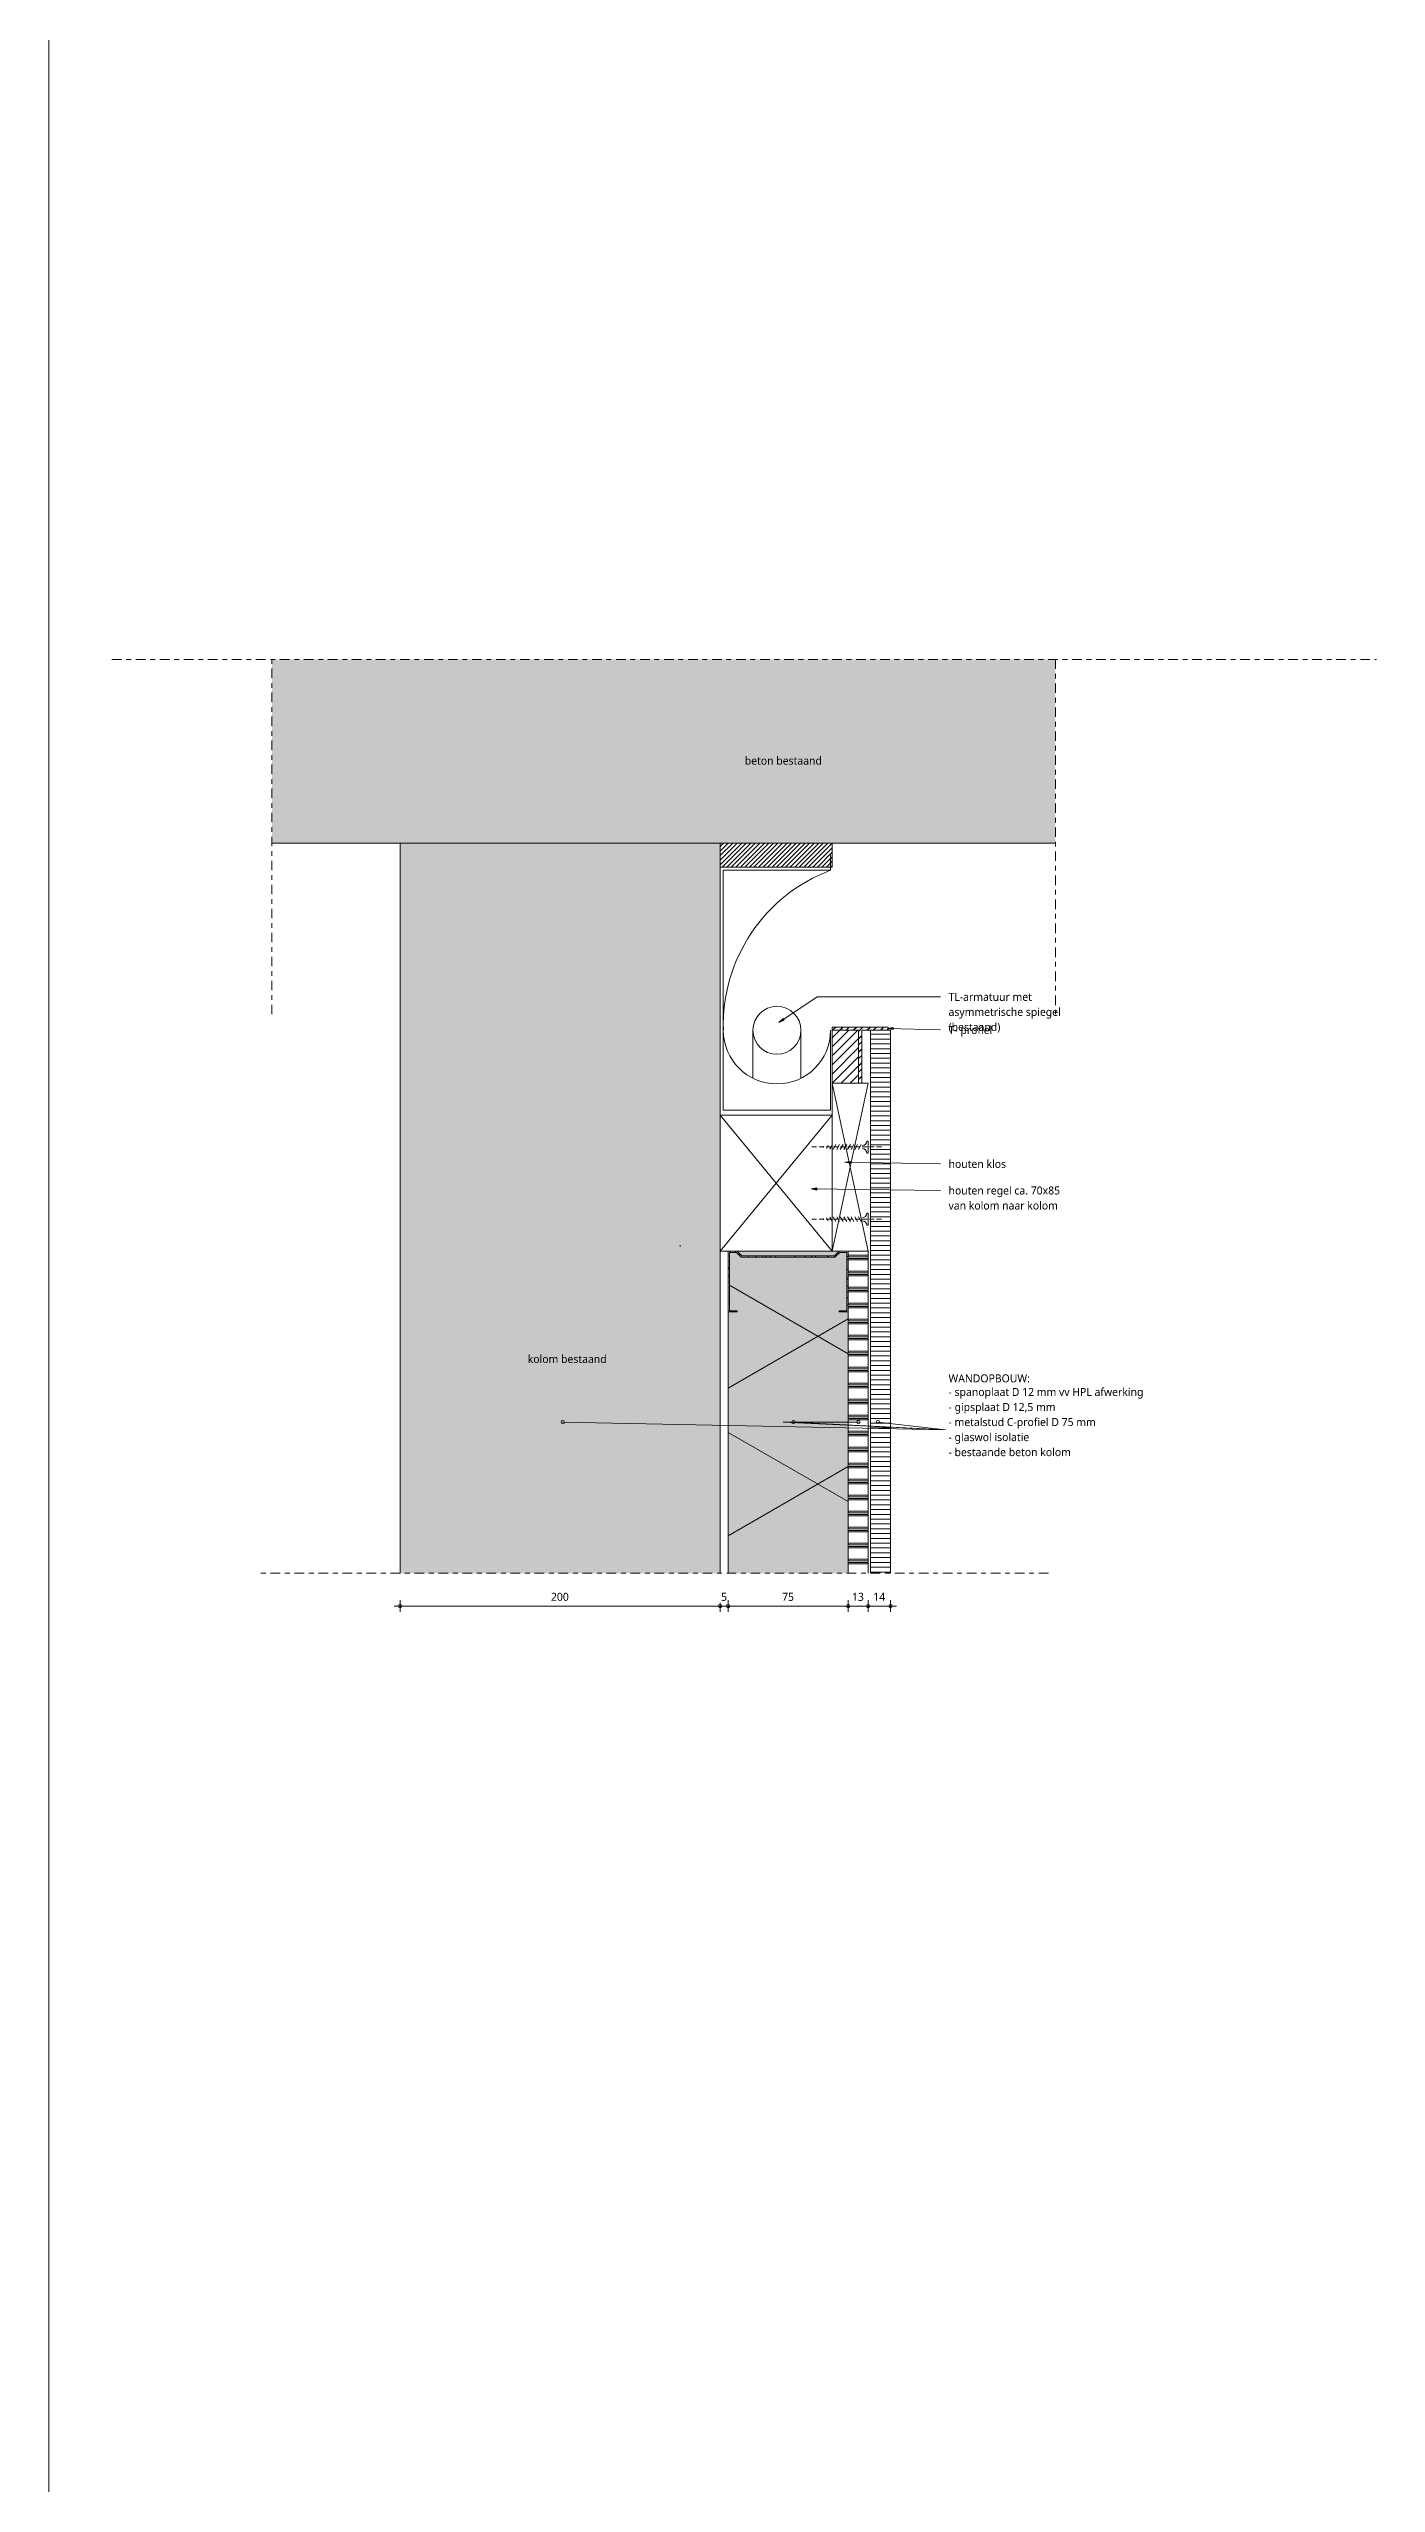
# Model space of a CAD drawing. Header units: millimetres. Extents: x 32900 to 38291, y -18988 to 4133.
# Drawn here: x 37280 to 38109, y -1640 to -119 of the extents above; entities that cross this region are included whole.
import ezdxf

# ---------------------------------------------------------------- set-up
doc = ezdxf.new("R2010")
doc.units = ezdxf.units.MM
doc.linetypes.add('MV_center', pattern=[15, 6, -3, 3, -3])
doc.linetypes.add('MV_hidden_2', pattern=[4.5, 3, -1.5])
for name, color, linetype, lineweight in [('A-ANNO-DIMS', 211, 'Continuous', 13), ('A-ANNO-DIMS-2', 211, 'Continuous', 13), ('A-ANNO-NOTE', 131, 'Continuous', 18), ('A-DETL', 90, 'Continuous', 13), ('A-DETL-GENF', 92, 'Continuous', 18), ('A-DETL-THIN', 151, 'Continuous', 18), ('G-ANNO-TEXT', 231, 'Continuous', 13)]:
    doc.layers.add(name, color=color, linetype=linetype, lineweight=lineweight)
doc.styles.add('Segoe UI', font='segoeui.ttf', dxfattribs={"height": 5})
doc.styles.add('Segoe UI_B', font='segoeui.ttf', dxfattribs={"height": 5})
doc.dimstyles.new('2_5_mm_3', dxfattribs={"dimscale": 304.8, "dimtxt": 5.23682, "dimasz": 0.006562, "dimexe": 0.011811, "dimexo": 0.0625, "dimgap": 0.005906, "dimtad": 1, "dimdec": 0, "dimzin": 0, "dimdsep": 46, "dimtxsty": 'Segoe UI', "dimblk1": 'DOTBLANK', "dimblk2": 'DOTBLANK', "dimsah": 1, "dimcen": 0.09, "dimdle": 0.011811, "dimazin": 0, "dimtfac": 1, "dimtdec": 4, "dimtix": 1, "dimtmove": 0, "dimatfit": 3, "dimfxl": 0.011811, "dimfxlon": 1, "dimtvp": 1, "dimtfill": 1, "dimtolj": 1, "dimtzin": 0, "dimarcsym": 2})

# ---------------------------------------------------------------- blocks, each defined once
blk = doc.blocks.new('42 isolatie - Type 1-3788548-Details ziekenhuis Utiliteitsgebouw')
at = {"layer": 'A-DETL-GENF'}
h = blk.add_hatch(color=256, dxfattribs=at)
h.paths.add_polyline_path([(10.3, 75.8), (10.3, 0.8), (173.6, 0.8), (173.6, 6.4), (174.4, 6.4), (174.4, 1.6), (210.8, 1.6), (210.8, 6.1), (207.8, 9.1), (207.8, 67.5), (210.8, 70.5), (210.8, 75), (174.4, 75), (174.4, 70.2), (173.6, 70.2), (173.6, 75.8), (24.7, 75.8)])
h.paths.add_polyline_path([(208.6, 9.4), (211.6, 6.4), (211.6, 70.2), (208.6, 67.2)])
at = {"layer": 'A-DETL-GENF', "lineweight": 13}
h = blk.add_hatch(dxfattribs=at)
h.set_pattern_fill('FP_4', color=256, style=0, pattern_type=2)
h.set_pattern_definition([(60, (0, 0), (-69.282, 40), []), (120, (0, 0), (-69.282, -40), [])])
h.paths.add_polyline_path([(10.3, 75.8), (10.3, 0.8), (173.6, 0.8), (173.6, 6.4), (174.4, 6.4), (174.4, 1.6), (210.8, 1.6), (210.8, 6.1), (207.8, 9.1), (207.8, 67.5), (210.8, 70.5), (210.8, 75), (174.4, 75), (174.4, 70.2), (173.6, 70.2), (173.6, 75.8), (24.7, 75.8)])
h.paths.add_polyline_path([(208.6, 9.4), (211.6, 6.4), (211.6, 70.2), (208.6, 67.2)])
at = {"layer": 'A-DETL-GENF'}
for p, q in [((173.6, 75.8), (10.3, 75.8)), ((173.6, 75.8), (10.3, 75.8)), ((211.6, 6.4), (211.6, 70.2)), ((211.6, 6.4), (211.6, 70.2)), ((10.3, 0.8), (173.6, 0.8))]:
    blk.add_line(p, q, dxfattribs=at)
blk = doc.blocks.new('NLRS_00_DI_maskeer - Type 1-4234794-Details ziekenhuis Utiliteitsgebouw')
at = {"layer": 'A-DETL-GENF', "linetype": 'MV_center'}
blk.add_line((-100, 0), (121.8, 0), dxfattribs=at)
blk = doc.blocks.new('NLRS_00_DI_maskeer - Type 1-4234882-Details ziekenhuis Utiliteitsgebouw')
at = {"layer": 'A-DETL-GENF', "linetype": 'MV_center'}
blk.add_line((121.8, 0), (-100, 0), dxfattribs=at)
blk = doc.blocks.new('NLRS_00_DI_maskeer - Type 1-4234919-Details ziekenhuis Utiliteitsgebouw')
at = {"layer": 'A-DETL-GENF', "linetype": 'MV_center'}
blk.add_line((-100, 0), (690, 0), dxfattribs=at)
blk = doc.blocks.new('NLRS_00_DI_maskeer - Type 1-4234920-Details ziekenhuis Utiliteitsgebouw')
at = {"layer": 'A-DETL-GENF', "linetype": 'MV_center'}
blk.add_line((394.5, 0), (-100, 0), dxfattribs=at)
blk = doc.blocks.new('DIMBLOCK665-Details ziekenhuis Utiliteitsgebouw')
at = {"layer": 'A-ANNO-DIMS-2'}
for p, q in [((37495.4, -1092.3), (37699, -1092.3)), ((37499, -1092.3), (37499, -1088.7)), ((37499, -1092.3), (37499, -1095.9)), ((37699, -1092.3), (37699, -1088.7)), ((37699, -1092.3), (37699, -1095.9))]:
    blk.add_line(p, q, dxfattribs=at)
for centre in [(37499, -1092.3), (37699, -1092.3)]:
    blk.add_circle(centre, 1, dxfattribs=at)
at = {"layer": 'A-ANNO-DIMS-2', "color": 0, "insert": (37593.3, -1084), "char_height": 5, "width": 13.711, "attachment_point": 1, "line_spacing_factor": 1.142579, "style": 'Segoe UI', "bg_fill": 3, "box_fill_scale": 1.25, "bg_fill_color": 9, "bg_fill_true_color": 13158600, "bg_fill_transparency": 0}
blk.add_mtext('200', dxfattribs=at)
blk = doc.blocks.new('_DotBlank')
at = {"color": 0, "linetype": 'ByBlock', "lineweight": -2}
blk.add_line((-0.5, 0), (-1, 0), dxfattribs=at)
blk.add_circle((0, 0), 0.5, dxfattribs=at)
blk = doc.blocks.new('DIMBLOCK666-Details ziekenhuis Utiliteitsgebouw')
at = {"layer": 'A-ANNO-DIMS-2'}
for p, q in [((37699, -1092.3), (37699, -1088.7)), ((37699, -1092.3), (37704, -1092.3)), ((37699, -1092.3), (37699, -1095.9)), ((37704, -1092.3), (37704, -1088.7)), ((37704, -1092.3), (37704, -1095.9))]:
    blk.add_line(p, q, dxfattribs=at)
for centre in [(37699, -1092.3), (37704, -1092.3)]:
    blk.add_circle(centre, 1, dxfattribs=at)
at = {"layer": 'A-ANNO-DIMS-2', "color": 0, "insert": (37699.6, -1084), "char_height": 5, "width": 4.57, "attachment_point": 1, "line_spacing_factor": 1.142579, "style": 'Segoe UI', "bg_fill": 3, "box_fill_scale": 1.25, "bg_fill_color": 9, "bg_fill_true_color": 13158600, "bg_fill_transparency": 0}
blk.add_mtext('5', dxfattribs=at)
blk = doc.blocks.new('DIMBLOCK667-Details ziekenhuis Utiliteitsgebouw')
at = {"layer": 'A-ANNO-DIMS-2'}
for p, q in [((37704, -1092.3), (37704, -1088.7)), ((37704, -1092.3), (37779, -1092.3)), ((37704, -1092.3), (37704, -1095.9)), ((37779, -1092.3), (37779, -1088.7)), ((37779, -1092.3), (37779, -1095.9))]:
    blk.add_line(p, q, dxfattribs=at)
for centre in [(37704, -1092.3), (37779, -1092.3)]:
    blk.add_circle(centre, 1, dxfattribs=at)
at = {"layer": 'A-ANNO-DIMS-2', "color": 0, "insert": (37737.7, -1084), "char_height": 5, "width": 9.141, "attachment_point": 1, "line_spacing_factor": 1.142579, "style": 'Segoe UI', "bg_fill": 3, "box_fill_scale": 1.25, "bg_fill_color": 9, "bg_fill_true_color": 13158600, "bg_fill_transparency": 0}
blk.add_mtext('75', dxfattribs=at)
blk = doc.blocks.new('DIMBLOCK668-Details ziekenhuis Utiliteitsgebouw')
at = {"layer": 'A-ANNO-DIMS-2'}
for p, q in [((37779, -1092.3), (37779, -1088.7)), ((37779, -1092.3), (37791.5, -1092.3)), ((37779, -1092.3), (37779, -1095.9)), ((37791.5, -1092.3), (37791.5, -1088.7)), ((37791.5, -1092.3), (37791.5, -1095.9))]:
    blk.add_line(p, q, dxfattribs=at)
for centre in [(37779, -1092.3), (37791.5, -1092.3)]:
    blk.add_circle(centre, 1, dxfattribs=at)
at = {"layer": 'A-ANNO-DIMS-2', "color": 0, "insert": (37781.4, -1084), "char_height": 5, "width": 9.141, "attachment_point": 1, "line_spacing_factor": 1.142579, "style": 'Segoe UI', "bg_fill": 3, "box_fill_scale": 1.25, "bg_fill_color": 9, "bg_fill_true_color": 13158600, "bg_fill_transparency": 0}
blk.add_mtext('13', dxfattribs=at)
blk = doc.blocks.new('DIMBLOCK669-Details ziekenhuis Utiliteitsgebouw')
at = {"layer": 'A-ANNO-DIMS-2'}
for p, q in [((37791.5, -1092.3), (37791.5, -1088.7)), ((37791.5, -1092.3), (37809.1, -1092.3)), ((37791.5, -1092.3), (37791.5, -1095.9)), ((37805.5, -1092.3), (37805.5, -1088.7)), ((37805.5, -1092.3), (37805.5, -1095.9))]:
    blk.add_line(p, q, dxfattribs=at)
for centre in [(37791.5, -1092.3), (37805.5, -1092.3)]:
    blk.add_circle(centre, 1, dxfattribs=at)
at = {"layer": 'A-ANNO-DIMS-2', "color": 0, "insert": (37794.7, -1084), "char_height": 5, "width": 9.141, "attachment_point": 1, "line_spacing_factor": 1.142579, "style": 'Segoe UI', "bg_fill": 3, "box_fill_scale": 1.25, "bg_fill_color": 9, "bg_fill_true_color": 13158600, "bg_fill_transparency": 0}
blk.add_mtext('14', dxfattribs=at)

msp = doc.modelspace()

# ---------------------------------------------------------------- hatches: boundary and pattern name
at = {"layer": 'A-DETL-GENF'}
for points in [[(37908.5, -615.5), (37908.5, -500.7), (37419, -500.7), (37419, -615.5), (37699, -615.5)], [(37699, -1071.8), (37699, -615.5), (37499, -615.5), (37499, -1071.8)]]:
    msp.add_hatch(color=9, dxfattribs=at).paths.add_polyline_path(points)
at = {"layer": 'A-DETL-GENF', "lineweight": 13}
h = msp.add_hatch(dxfattribs=at)
h.set_pattern_fill('FP_37', color=254, style=0, pattern_type=2)
h.set_pattern_definition([(45, (0, 0), (-1.41421356, 1.41421356), [])])
h.paths.add_polyline_path([(37769, -630.5), (37769, -615.5), (37699, -615.5), (37699, -630.5)])
h = msp.add_hatch(dxfattribs=at)
h.set_pattern_fill('FP_19', color=254, style=0, pattern_type=2)
h.set_pattern_definition([(45, (0, 0), (-4.2426407, 4.2426407), []), (45, (0.2, 0), (-4.2426407, 4.2426407), []), (45, (4, 0), (-4.2426407, 4.2426407), [])])
h.paths.add_polyline_path([(37787.5, -765.5), (37787.5, -732.5), (37804, -732.5), (37804, -730.5), (37769, -730.5), (37769, -732.5), (37785.5, -732.5), (37785.5, -765.5)])
h = msp.add_hatch(dxfattribs=at)
h.set_pattern_fill('FP_7', color=254, style=0, pattern_type=2)
h.set_pattern_definition([(45, (0, 0), (-2.82842712, 2.82842712), [])])
h.paths.add_polyline_path([(37785.5, -765.5), (37785.5, -732.5), (37769, -732.5), (37769, -765.5)])
h = msp.add_hatch(dxfattribs=at)
h.set_pattern_fill('FP_36', color=254, style=0, pattern_type=2)
h.set_pattern_definition([(0, (0, 0), (0, 3), [])])
h.paths.add_polyline_path([(37793, -1071.8), (37805.5, -1071.8), (37805.5, -732.5), (37793, -732.5), (37793, -1057.4)])
h = msp.add_hatch(dxfattribs=at)
h.set_pattern_fill('FP_6', color=254, style=0, pattern_type=2)
h.set_pattern_definition([(0, (0, 0), (8.128, 2.032), [0.67056, -5.425, 0.67056, -5.425, -32.512]), (0, (0, 0), (8.128, 2.032), [-12.192, 0.67056, -11.521, 0.67056, -5.425, -14.224]), (0, (0, 0), (8.128, 2.032), [-30.48, 0.67056, -3.393, 0.67056, -9.489]), (120, (3.048, 1.016), (-5.82376362, 6.02305448), [0.67056, -5.425, 0.67056, -5.425, -32.512]), (120, (3.048, 1.016), (-5.82376362, 6.02305448), [-12.192, 0.67056, -11.521, 0.67056, -5.425, -14.224]), (120, (3.048, 1.016), (-5.82376362, 6.02305448), [-30.48, 0.67056, -3.393, 0.67056, -9.489]), (240, (4.064, 5.08), (-2.30423638, -8.05505448), [0.67056, -5.425, 0.67056, -5.425, -32.512]), (240, (4.064, 5.08), (-2.30423638, -8.05505448), [-12.192, 0.67056, -11.521, 0.67056, -5.425, -14.224]), (240, (4.064, 5.08), (-2.30423638, -8.05505448), [-30.48, 0.67056, -3.393, 0.67056, -9.489])])
h.paths.add_polyline_path([(37709.6, -908.5), (37709.6, -907.7), (37704.8, -907.7), (37704.8, -871.3), (37709.2, -871.3), (37712.2, -874.3), (37770.7, -874.3), (37773.7, -871.3), (37778.2, -871.3), (37778.2, -907.7), (37773.4, -907.7), (37773.4, -908.5), (37779, -908.5), (37779, -870.5), (37773.4, -870.5), (37770.4, -873.5), (37712.6, -873.5), (37709.6, -870.5), (37704, -870.5), (37704, -908.5)])
h = msp.add_hatch(dxfattribs=at)
h.set_pattern_fill('FP_12', color=254, style=0, pattern_type=2)
h.set_pattern_definition([(0, (0, 4), (0, 10), []), (0, (0, 5), (0, 10), []), (0, (0, 6), (0, 10), []), (0, (0, 7), (0, 10), [])])
h.paths.add_polyline_path([(37779, -1071.8), (37791.5, -1071.8), (37791.5, -870.5), (37779, -870.5), (37779, -1057.4)])
at = {"layer": 'G-ANNO-TEXT'}
for points in [[(37735.6, -727.6), (37739, -726.1), (37738.3, -725.1)], [(37803.5, -731.3), (37807.1, -732), (37807.1, -730.7)], [(37776.9, -814.9), (37780.5, -815.6), (37780.5, -814.4)], [(37755.8, -831.6), (37759.4, -832.3), (37759.4, -831)]]:
    msp.add_hatch(color=7, dxfattribs=at).paths.add_polyline_path(points)

# ---------------------------------------------------------------- linework, layer by layer
at = {"layer": 'A-ANNO-NOTE'}
for p, q in [((37600.7, -977.3), (37839.8, -982.1)), ((37738.4, -977.3), (37839.8, -982.1)), ((37785.4, -977.3), (37738.4, -977.3)), ((37744.9, -977.3), (37839.8, -982.1)), ((37797.6, -977.3), (37839.8, -982.1))]:
    msp.add_line(p, q, dxfattribs=at)
for centre in [(37600.7, -977.3), (37744.9, -977.3), (37785.4, -977.3), (37797.6, -977.3)]:
    msp.add_circle(centre, 1, dxfattribs=at)
at = {"layer": 'A-DETL', "lineweight": 18}
msp.add_line((37279.5, 3651.9), (37279.5, -18988.1), dxfattribs=at)
at = {"layer": 'A-DETL'}
for p, q in [((37768, -632.5), (37768, -622.5)), ((37701, -782.5), (37701, -632.5)), ((37701, -632.5), (37768, -632.5)), ((37719.5, -732.5), (37719.5, -762.4)), ((37749.5, -732.5), (37749.5, -762.4)), ((37768, -732.5), (37768, -782.5)), ((37804, -730.5), (37769, -730.5)), ((37769, -730.5), (37769, -732.5)), ((37787.5, -732.5), (37804, -732.5)), ((37787.5, -765.5), (37787.5, -732.5)), ((37804, -732.5), (37804, -730.5)), ((37769, -785.5), (37769, -765.5)), ((37769, -765.5), (37791.5, -765.5)), ((37769, -765.5), (37791.5, -870.5)), ((37791.5, -765.5), (37769, -870.5)), ((37785.5, -765.5), (37787.5, -765.5)), ((37699, -785.5), (37769, -785.5)), ((37699, -785.5), (37769, -870.5)), ((37699, -870.5), (37769, -785.5)), ((37768, -782.5), (37701, -782.5)), ((37769, -870.5), (37769, -785.5)), ((37763.8, -804.9), (37763.3, -805.8)), ((37766.5, -804.4), (37765.4, -806.3)), ((37769, -804.2), (37767.5, -806.7)), ((37771.4, -803.9), (37769.6, -806.9)), ((37773.6, -803.9), (37771.9, -806.9)), ((37775.9, -803.9), (37774.1, -806.9)), ((37778.1, -803.9), (37776.4, -806.9)), ((37780.4, -803.9), (37778.6, -806.9)), ((37782.6, -803.9), (37780.9, -806.9)), ((37784.9, -803.9), (37783.1, -806.9)), ((37787.1, -803.9), (37785.4, -806.9)), ((37791.5, -801.7), (37790.6, -801.7)), ((37791.5, -809.2), (37791.5, -801.7)), ((37791.5, -809.2), (37790.6, -809.2)), ((37763.8, -851), (37763.3, -850.1)), ((37766.5, -851.6), (37765.4, -849.7)), ((37769, -851.8), (37767.5, -849.2)), ((37771.4, -852), (37769.6, -849)), ((37773.6, -852), (37771.9, -849)), ((37775.9, -852), (37774.1, -849)), ((37778.1, -852), (37776.4, -849)), ((37780.4, -852), (37778.6, -849)), ((37782.6, -852), (37780.9, -849)), ((37784.9, -852), (37783.1, -849)), ((37787.1, -852), (37785.4, -849)), ((37791.5, -846.8), (37790.6, -846.8)), ((37791.5, -846.8), (37791.5, -854.3)), ((37674, -867.5), (37674, -866.7)), ((37791.5, -854.3), (37790.6, -854.3)), ((37699, -870.5), (37704, -870.5)), ((37709.6, -870.5), (37769, -870.5)), ((37773.4, -870.5), (37769, -870.5)), ((37789.1, -870.5), (37779, -870.5))]:
    msp.add_line(p, q, dxfattribs=at)
at = {"layer": 'A-DETL', "linetype": 'MV_hidden_2'}
for p, q in [((37799.8, -805.4), (37754.8, -805.4)), ((37799.8, -850.5), (37754.8, -850.5))]:
    msp.add_line(p, q, dxfattribs=at)
at = {"layer": 'A-DETL'}
msp.add_circle((37734.5, -732.5), 15, dxfattribs=at)
for centre, radius, start, end in [((37804.4, -729.3), 103.4, 110.6012, 181.7536), ((37734.5, -732.5), 33.5, 180, 360), ((37787.9, -801.7), 2.75, 270, 360), ((37787.9, -809.2), 2.75, 360, 90), ((37787.9, -846.8), 2.75, 270, 0), ((37787.9, -854.3), 2.75, 0, 90)]:
    msp.add_arc(centre, radius, start, end, dxfattribs=at)
at = {"layer": 'A-DETL-THIN'}
for p, q in [((37419, -615.5), (37499, -615.5)), ((37699, -615.5), (37499, -615.5)), ((37499, -615.5), (37499, -1071.8)), ((37699, -615.5), (37908.5, -615.5)), ((37699, -1071.8), (37699, -615.5)), ((37769, -630.5), (37769, -615.5)), ((37699, -630.5), (37769, -630.5)), ((37769, -732.5), (37769, -765.5)), ((37785.5, -732.5), (37769, -732.5)), ((37785.5, -765.5), (37785.5, -732.5)), ((37793, -732.5), (37793, -1071.8)), ((37805.5, -732.5), (37804, -732.5)), ((37805.5, -1071.8), (37805.5, -732.5)), ((37769, -765.5), (37785.5, -765.5)), ((37709.6, -870.5), (37704, -870.5)), ((37704, -870.5), (37704, -908.5)), ((37704.8, -907.7), (37704.8, -871.3)), ((37704.8, -871.3), (37709.2, -871.3)), ((37709.2, -871.3), (37712.2, -874.3)), ((37712.6, -873.5), (37709.6, -870.5)), ((37712.2, -874.3), (37770.7, -874.3)), ((37770.4, -873.5), (37712.6, -873.5)), ((37773.4, -870.5), (37770.4, -873.5)), ((37770.7, -874.3), (37773.7, -871.3)), ((37779, -870.5), (37773.4, -870.5)), ((37773.7, -871.3), (37778.2, -871.3)), ((37778.2, -871.3), (37778.2, -907.7)), ((37791.5, -870.5), (37779, -870.5)), ((37779, -908.5), (37779, -870.5)), ((37791.5, -1071.8), (37791.5, -870.5)), ((37704, -908.5), (37709.6, -908.5)), ((37709.6, -907.7), (37704.8, -907.7)), ((37709.6, -908.5), (37709.6, -907.7)), ((37778.2, -907.7), (37773.4, -907.7)), ((37773.4, -907.7), (37773.4, -908.5)), ((37773.4, -908.5), (37779, -908.5)), ((37779, -908.5), (37779, -1071.8))]:
    msp.add_line(p, q, dxfattribs=at)
at = {"layer": 'G-ANNO-TEXT', "color": 250}
for p, q in [((37735.6, -727.6), (37759.7, -711.6)), ((37759.7, -711.6), (37836.7, -711.6)), ((37738.3, -725.1), (37735.6, -727.6)), ((37735.6, -727.6), (37739, -726.1)), ((37739, -726.1), (37738.3, -725.1)), ((37807.1, -730.7), (37803.5, -731.3)), ((37803.5, -731.3), (37807.1, -732)), ((37803.5, -731.3), (37836.7, -732.3)), ((37807.1, -732), (37807.1, -730.7)), ((37780.5, -814.4), (37776.9, -814.9)), ((37776.9, -814.9), (37780.5, -815.6)), ((37776.9, -814.9), (37836.7, -816)), ((37780.5, -815.6), (37780.5, -814.4)), ((37759.4, -831), (37755.8, -831.6)), ((37755.8, -831.6), (37759.4, -832.3)), ((37755.8, -831.6), (37836.7, -832.6)), ((37759.4, -832.3), (37759.4, -831))]:
    msp.add_line(p, q, dxfattribs=at)

# ---------------------------------------------------------------- block references
at = {"layer": 'A-DETL-GENF', "linetype": 'MV_center'}
for name, p in [('NLRS_00_DI_maskeer - Type 1-4234919-Details ziekenhuis Utiliteitsgebouw', (37419, -500.7)), ('NLRS_00_DI_maskeer - Type 1-4234920-Details ziekenhuis Utiliteitsgebouw', (37509.6, -1071.8))]:
    msp.add_blockref(name, p, dxfattribs=at)
at = {"layer": 'A-DETL-GENF', "linetype": 'MV_center', "rotation": 90}
for name, p in [('NLRS_00_DI_maskeer - Type 1-4234794-Details ziekenhuis Utiliteitsgebouw', (37419, -622.5)), ('NLRS_00_DI_maskeer - Type 1-4234882-Details ziekenhuis Utiliteitsgebouw', (37908.5, -622.5))]:
    msp.add_blockref(name, p, dxfattribs=at)
at = {"layer": 'A-DETL-GENF', "rotation": 89.99999999999984}
msp.add_blockref('42 isolatie - Type 1-3788548-Details ziekenhuis Utiliteitsgebouw', (37779.8, -1082.1), dxfattribs=at)

# ---------------------------------------------------------------- texts
at = {"layer": 'A-ANNO-NOTE', "lineweight": 13, "insert": (37841.7, -956), "char_height": 5, "width": 150.878, "attachment_point": 1, "style": 'Segoe UI', "bg_fill": 3, "box_fill_scale": 1.25, "bg_fill_color": 9, "bg_fill_true_color": 13158600, "bg_fill_transparency": 0}
msp.add_mtext('- spanoplaat D 12 mm vv HPL afwerking', dxfattribs=at)
at = {"layer": 'G-ANNO-TEXT', "color": 7, "char_height": 5, "attachment_point": 1, "style": 'Segoe UI'}
for s, insert, width in [('beton bestaand', (37714.4, -561.5), 58.844), ('TL-armatuur met ', (37841.7, -709.1), 65.738), ('T- profiel', (37841.7, -729.8), 34.473), ('asymmetrische spiegel ', (37841.7, -718.5), 87.224), ('(bestaand)', (37841.7, -727.9), 39.443), ('houten klos', (37841.7, -813.5), 43.932), ('houten regel ca. 70x85', (37841.7, -830.1), 85.3), ('van kolom naar kolom', (37841.7, -839.5), 83.857), ('kolom bestaand', (37578.8, -935.4), 60.287)]:
    msp.add_mtext(s, dxfattribs=dict(at, insert=insert, width=width))

# ---------------------------------------------------------------- dimensions: what is measured, and where the dimension line sits
at = {"layer": 'A-ANNO-DIMS'}
dim = msp.add_linear_dim(base=(37699, -1092.3), p1=(37499, -1088.7), p2=(37699, -1088.7), dimstyle='2_5_mm_3', override={"dimpost": '<>', "dimfxl": 200}, dxfattribs=at)
dim.commit()
dim.dimension.update_dxf_attribs({"geometry": 'DIMBLOCK665-Details ziekenhuis Utiliteitsgebouw', "text_midpoint": (37599, -1088)})

# ---------------------------------------------------------------- next in the draw order: texts
at = {"layer": 'A-ANNO-NOTE', "lineweight": 13, "char_height": 5, "attachment_point": 1, "bg_fill": 3, "box_fill_scale": 1.25, "bg_fill_color": 9, "bg_fill_true_color": 13158600, "bg_fill_transparency": 0}
for s, insert, width, style in [('WANDOPBOUW:', (37841.7, -947.5), 67.823, 'Segoe UI_B'), ('- gipsplaat D 12,5 mm', (37841.7, -965.4), 83.536, 'Segoe UI')]:
    msp.add_mtext(s, dxfattribs=dict(at, insert=insert, width=width, style=style))

# ---------------------------------------------------------------- next in the draw order: dimensions: what is measured, and where the dimension line sits
at = {"layer": 'A-ANNO-DIMS'}
dim = msp.add_linear_dim(base=(37704, -1092.3), p1=(37699, -1088.7), p2=(37704, -1088.7), dimstyle='2_5_mm_3', override={"dimpost": '<>', "dimfxl": 5}, dxfattribs=at)
dim.commit()
dim.dimension.update_dxf_attribs({"geometry": 'DIMBLOCK666-Details ziekenhuis Utiliteitsgebouw', "text_midpoint": (37701.5, -1088)})

# ---------------------------------------------------------------- next in the draw order: texts
at = {"layer": 'A-ANNO-NOTE', "lineweight": 13, "insert": (37841.7, -974.8), "char_height": 5, "width": 115.603, "attachment_point": 1, "style": 'Segoe UI', "bg_fill": 3, "box_fill_scale": 1.25, "bg_fill_color": 9, "bg_fill_true_color": 13158600, "bg_fill_transparency": 0}
msp.add_mtext('- metalstud C-profiel D 75 mm', dxfattribs=at)

# ---------------------------------------------------------------- next in the draw order: dimensions: what is measured, and where the dimension line sits
at = {"layer": 'A-ANNO-DIMS'}
dim = msp.add_linear_dim(base=(37779, -1092.3), p1=(37704, -1088.7), p2=(37779, -1088.7), dimstyle='2_5_mm_3', override={"dimpost": '<>', "dimfxl": 75}, dxfattribs=at)
dim.commit()
dim.dimension.update_dxf_attribs({"geometry": 'DIMBLOCK667-Details ziekenhuis Utiliteitsgebouw', "text_midpoint": (37741.5, -1088)})

# ---------------------------------------------------------------- next in the draw order: texts
at = {"layer": 'A-ANNO-NOTE', "lineweight": 13, "insert": (37841.7, -984.2), "char_height": 5, "width": 62.692, "attachment_point": 1, "style": 'Segoe UI', "bg_fill": 3, "box_fill_scale": 1.25, "bg_fill_color": 9, "bg_fill_true_color": 13158600, "bg_fill_transparency": 0}
msp.add_mtext('- glaswol isolatie', dxfattribs=at)

# ---------------------------------------------------------------- next in the draw order: dimensions: what is measured, and where the dimension line sits
at = {"layer": 'A-ANNO-DIMS'}
dim = msp.add_linear_dim(base=(37791.4754777, -1092.34527), p1=(37778.9754777, -1088.74527), p2=(37791.4754777, -1088.74527), dimstyle='2_5_mm_3', override={"dimpost": '<>', "dimfxl": 12.5}, dxfattribs=at)
dim.commit()
dim.dimension.update_dxf_attribs({"geometry": 'DIMBLOCK668-Details ziekenhuis Utiliteitsgebouw', "text_midpoint": (37785.2254777, -1087.9458976)})

# ---------------------------------------------------------------- next in the draw order: texts
at = {"layer": 'A-ANNO-NOTE', "lineweight": 13, "insert": (37841.7, -993.6), "char_height": 5, "width": 95.08, "attachment_point": 1, "style": 'Segoe UI', "bg_fill": 3, "box_fill_scale": 1.25, "bg_fill_color": 9, "bg_fill_true_color": 13158600, "bg_fill_transparency": 0}
msp.add_mtext('- bestaande beton kolom', dxfattribs=at)

# ---------------------------------------------------------------- next in the draw order: dimensions: what is measured, and where the dimension line sits
at = {"layer": 'A-ANNO-DIMS'}
dim = msp.add_linear_dim(base=(37805.5, -1092.3), p1=(37791.5, -1088.7), p2=(37805.5, -1088.7), dimstyle='2_5_mm_3', override={"dimpost": '<>', "dimfxl": 14}, dxfattribs=at)
dim.commit()
dim.dimension.update_dxf_attribs({"geometry": 'DIMBLOCK669-Details ziekenhuis Utiliteitsgebouw', "text_midpoint": (37798.5, -1088)})

doc.saveas('drawing.dxf')
